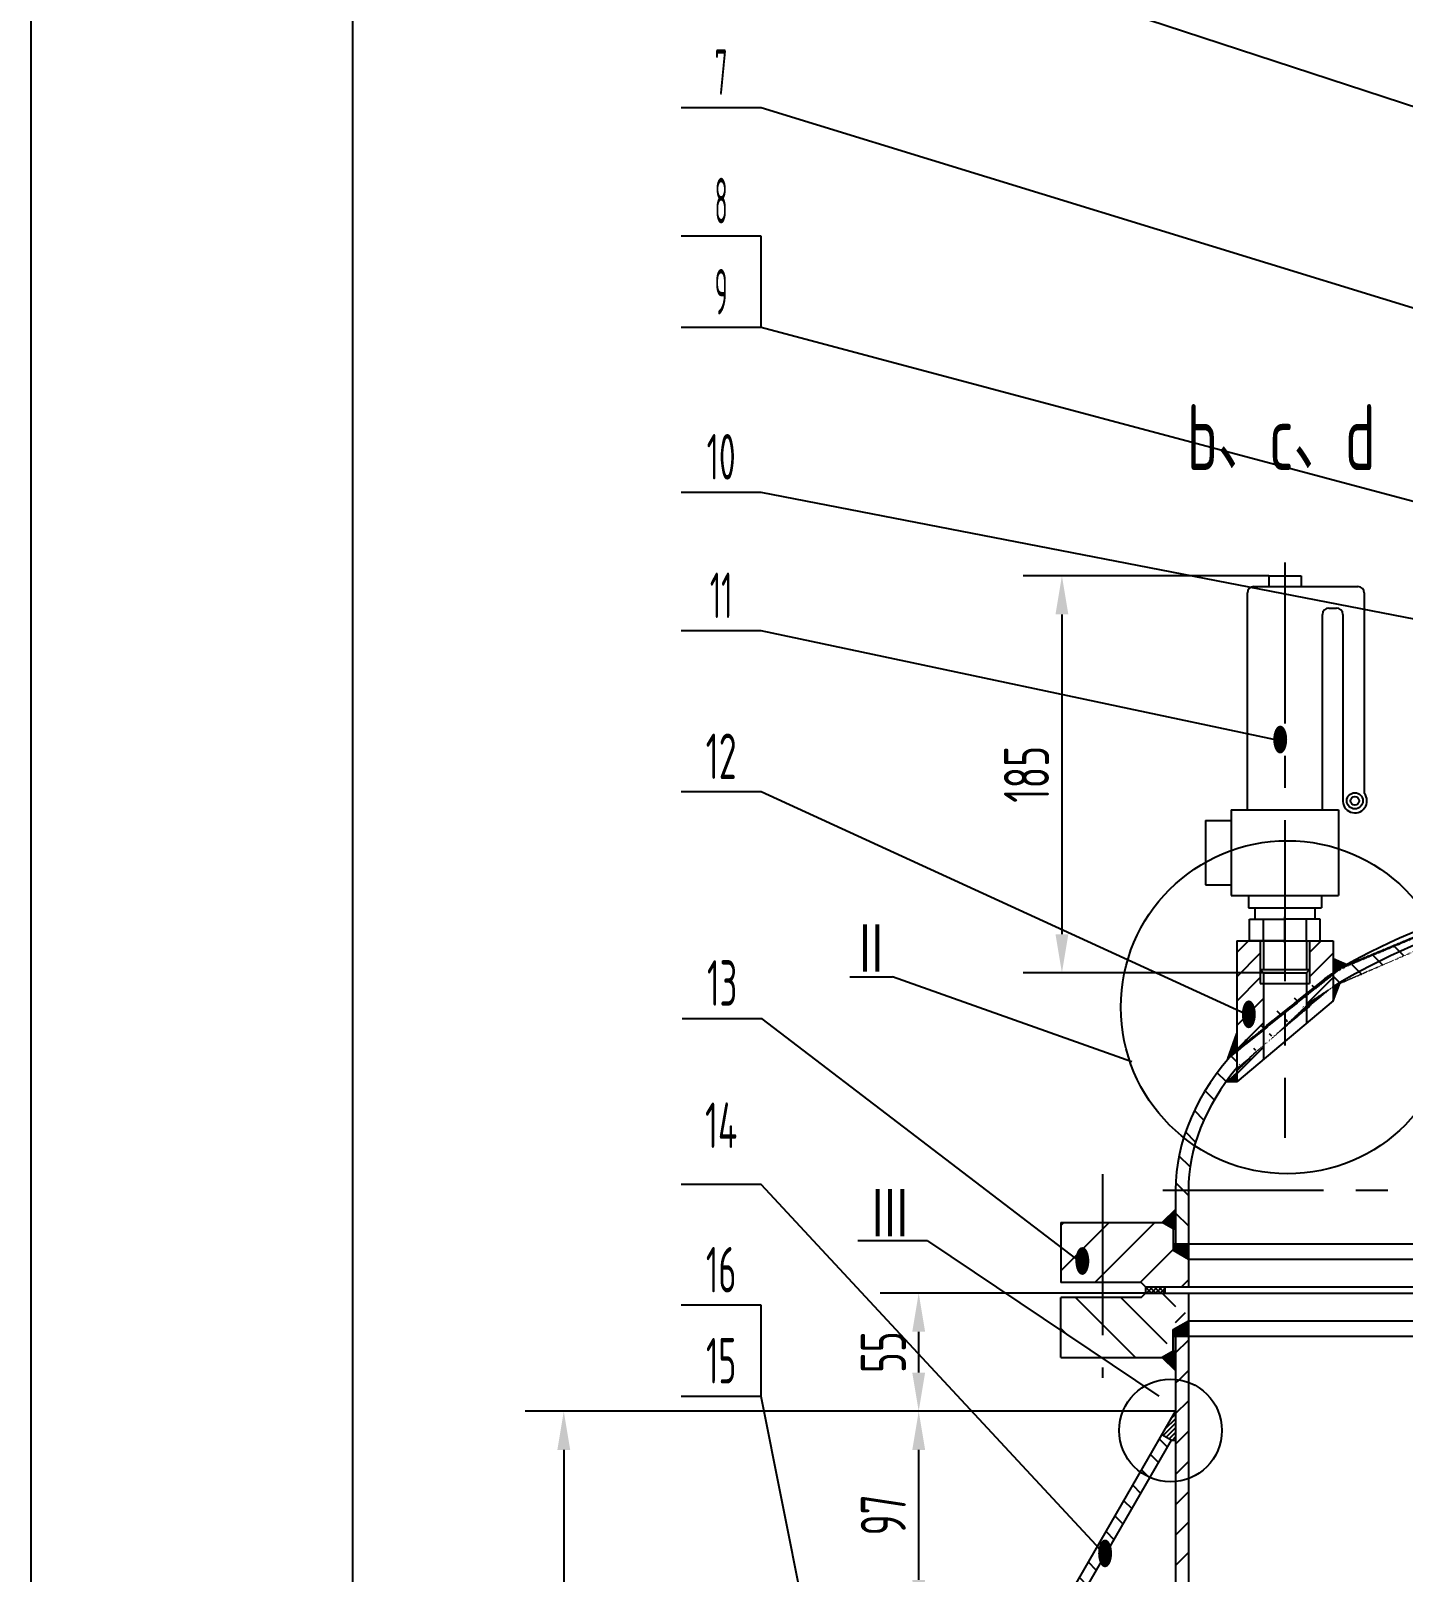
# Model space of a CAD drawing. Extents: x 0 to 3564, y 0 to 5046.
# Drawn here: x 0 to 640, y 3373 to 4091 of the extents above; entities that cross this region are included whole.
import ezdxf
from ezdxf.enums import TextEntityAlignment as Align

# ---------------------------------------------------------------- set-up
doc = ezdxf.new("R2010")
doc.units = 0
doc.header["$LTSCALE"] = 60
doc.linetypes.add('G', pattern=[2, 1.25, -0.25, 0.25, -0.25])
doc.layers.get('0').update_dxf_attribs({"linetype": 'CONTINUOUS'})
doc.layers.get('DEFPOINTS').update_dxf_attribs({"linetype": 'CONTINUOUS'})
for name, color, linetype in [('01', 7, 'CONTINUOUS'), ('02', 1, 'CONTINUOUS'), ('05', 4, 'G'), ('08', 1, 'CONTINUOUS'), ('10', 1, 'CONTINUOUS'), ('11', 3, 'CONTINUOUS')]:
    doc.layers.add(name, color=color, linetype=linetype)
doc.styles.get("Standard").update_dxf_attribs({"font": 'isocp', "width": 0.707, "bigfont": 'intecad.shx'})
doc.dimstyles.new('INTE', dxfattribs={"dimscale": 6, "dimtxt": 3.5, "dimasz": 3, "dimexe": 3, "dimexo": 0, "dimgap": 1, "dimtad": 1, "dimdec": 3, "dimtxsty": 'STANDARD', "dimcen": 0, "dimclrd": 1, "dimclre": 1, "dimclrt": 3, "dimaunit": 1, "dimazin": 3, "dimtfac": 1, "dimtdec": 4, "dimtmove": 0, "dimatfit": 3, "dimtzin": 0})
pattern_1 = [(135, (-5.0103, 685.00776), (-0.35355339, -0.35355339), [])]
pattern_2 = [(45, (-5.01, 674.008), (-7.071068, 7.071068), [])]
pattern_3 = [(45, (1441.7423, 1800.84427), (0.35355339, -0.35355339), [])]

# ---------------------------------------------------------------- blocks, each defined once
blk = doc.blocks.new('*U18')
at = {"layer": '01'}
blk.add_lwpolyline([(25, 831), (25, 10)], dxfattribs=at)
at = {"layer": '02'}
blk.add_lwpolyline([(0, 841), (0, 0)], dxfattribs=at)
blk = doc.blocks.new('*D123')
at = {"color": 1, "linetype": 'BYBLOCK'}
for p, q in [((398.88, 3448.21), (230.43, 3448.21)), ((248.43, 3430.21), (248.43, 2846.21)), ((533.59, 2828.21), (230.43, 2828.21))]:
    blk.add_line(p, q, dxfattribs=at)
for points in [[(245.43, 3430.21), (251.43, 3430.21), (248.43, 3448.21)], [(245.43, 2846.21), (251.43, 2846.21), (248.43, 2828.21)]]:
    blk.add_solid(points, dxfattribs=at)
at = {"layer": 'DEFPOINTS', "color": 0, "linetype": 'BYBLOCK'}
for p in [(398.88, 3448.21), (248.43, 2828.21), (533.59, 2828.21)]:
    blk.add_point(p, dxfattribs=at)
at = {"color": 3, "linetype": 'BYBLOCK', "insert": (231.92, 3198.96), "char_height": 21, "attachment_point": 5, "rotation": 90}
blk.add_mtext('620', dxfattribs=at)
blk = doc.blocks.new('*D125')
at = {"color": 1, "linetype": 'BYBLOCK'}
for p, q in [((577.09, 3962.96), (462.64, 3962.96)), ((480.64, 3944.96), (480.64, 3795.96)), ((584.59, 3777.96), (462.64, 3777.96))]:
    blk.add_line(p, q, dxfattribs=at)
for points in [[(477.64, 3944.96), (483.64, 3944.96), (480.64, 3962.96)], [(477.64, 3795.96), (483.64, 3795.96), (480.64, 3777.96)]]:
    blk.add_solid(points, dxfattribs=at)
at = {"layer": 'DEFPOINTS', "color": 0, "linetype": 'BYBLOCK'}
for p in [(577.09, 3962.96), (480.64, 3777.96), (584.59, 3777.96)]:
    blk.add_point(p, dxfattribs=at)
at = {"color": 3, "linetype": 'BYBLOCK', "insert": (464.14, 3870.46), "char_height": 21, "attachment_point": 5, "rotation": 90}
blk.add_mtext('185', dxfattribs=at)
blk = doc.blocks.new('*D131')
at = {"color": 1, "linetype": 'BYBLOCK'}
for p, q in [((413.88, 3448.21), (395.88, 3448.21)), ((413.88, 3369.61), (413.88, 3430.21)), ((478.59, 3351.61), (395.88, 3351.61))]:
    blk.add_line(p, q, dxfattribs=at)
for points in [[(410.88, 3430.21), (416.88, 3430.21), (413.88, 3448.21)], [(410.88, 3369.61), (416.88, 3369.61), (413.88, 3351.61)]]:
    blk.add_solid(points, dxfattribs=at)
at = {"layer": 'DEFPOINTS', "color": 0, "linetype": 'BYBLOCK'}
for p in [(413.88, 3448.21), (413.88, 3448.21), (478.59, 3351.61)]:
    blk.add_point(p, dxfattribs=at)
at = {"color": 3, "linetype": 'BYBLOCK', "insert": (397.38, 3399.91), "char_height": 21, "attachment_point": 5, "rotation": 90}
blk.add_mtext('97', dxfattribs=at)
blk = doc.blocks.new('*D132')
at = {"color": 1, "linetype": 'BYBLOCK'}
for p, q in [((519.59, 3503.21), (395.88, 3503.21)), ((413.88, 3466.21), (413.88, 3485.21)), ((533.59, 3448.21), (395.88, 3448.21))]:
    blk.add_line(p, q, dxfattribs=at)
for points in [[(410.88, 3485.21), (416.88, 3485.21), (413.88, 3503.21)], [(410.88, 3466.21), (416.88, 3466.21), (413.88, 3448.21)]]:
    blk.add_solid(points, dxfattribs=at)
at = {"layer": 'DEFPOINTS', "color": 0, "linetype": 'BYBLOCK'}
for p in [(413.88, 3503.21), (519.59, 3503.21), (533.59, 3448.21)]:
    blk.add_point(p, dxfattribs=at)
at = {"color": 3, "linetype": 'BYBLOCK', "insert": (397.38, 3475.71), "char_height": 21, "attachment_point": 5, "rotation": 90}
blk.add_mtext('55', dxfattribs=at)
blk = doc.blocks.new('*U4')
at = {"layer": '01'}
for p, q in [((-10, 0), (-10, 16.48)), ((-10, 16.48), (0, 16.48)), ((0, 16.48), (0, 0)), ((-10, 10), (0, 10)), ((0, -16.48), (0, 0)), ((-10, 0), (-10, -16.48)), ((-10, -10), (0, -10)), ((-10, -16.48), (0, -16.48))]:
    blk.add_line(p, q, dxfattribs=at)
at = {"layer": '05'}
blk.add_line((-11.05, 0), (1.05, 0), dxfattribs=at)

msp = doc.modelspace()

# ---------------------------------------------------------------- hatches: boundary and pattern name
at = {"layer": '10'}
h = msp.add_hatch(dxfattribs=at)
h.set_pattern_fill('_U', color=256, scale=10, angle=135, style=0, pattern_type=0)
h.set_pattern_definition([(135, (-5.01, 685.008), (-7.071068, -7.071068), [])])
edge = h.paths.add_edge_path()
edge.add_ellipse((839.59448, 3551.21375), major_axis=(300, 0), ratio=0.5, start_angle=102.10450491, end_angle=125.92081984, ccw=False)
edge.add_ellipse((839.59448, 3551.21375), major_axis=(300, 0), ratio=0.5, start_angle=101.22525185, end_angle=102.10450491, ccw=False)
edge.add_line((781.19448, 3698.34417), (781.19448, 3700.35687))
edge.add_line((781.19448, 3700.35687), (776.68584, 3703.88151))
edge.add_ellipse((839.59448, 3551.21375), major_axis=(306, 0), ratio=0.509803922, start_angle=101.86367426, end_angle=121.52535407)
edge.add_ellipse((839.59448, 3551.21375), major_axis=(306, 0), ratio=0.509803922, start_angle=121.52535407, end_angle=123.29977994)
edge.add_ellipse((839.59448, 3551.21375), major_axis=(306, 0), ratio=0.509803922, start_angle=123.29977994, end_angle=125.11107591)
edge.add_line((663.59448, 3678.82776), (663.59448, 3672.68803))
edge = h.paths.add_edge_path()
edge.add_line((663.59448, 3672.68803), (663.59448, 3678.82776))
edge.add_ellipse((839.59448, 3551.21375), major_axis=(306, 0), ratio=0.509803922, start_angle=125.11107591, end_angle=137.63369684)
edge.add_ellipse((839.59448, 3551.21375), major_axis=(306, 0), ratio=0.509803922, start_angle=137.63369684, end_angle=139.4469151)
edge.add_line((607.09448, 3652.63751), (607.09448, 3646.00793))
edge.add_ellipse((839.59448, 3551.21375), major_axis=(300, 0), ratio=0.5, start_angle=139.82754666, end_angle=140.80503257, ccw=False)
edge.add_ellipse((839.59448, 3551.21375), major_axis=(300, 0), ratio=0.5, start_angle=125.92081984, end_angle=139.82754666, ccw=False)
edge = h.paths.add_edge_path()
edge.add_ellipse((839.59448, 3551.21375), major_axis=(300, 0), ratio=0.5, start_angle=157.66835499, end_angle=160.34019813, ccw=False)
edge.add_line((562.09448, 3608.20881), (562.09448, 3616.95622))
edge.add_ellipse((839.59448, 3551.21375), major_axis=(306, 0), ratio=0.509803922, start_angle=155.07534379, end_angle=156.9386719)
edge.add_ellipse((839.59448, 3551.21375), major_axis=(306, 0), ratio=0.509803922, start_angle=156.9386719, end_angle=180)
edge.add_line((533.59448, 3551.21375), (539.59448, 3551.21375))
edge.add_ellipse((839.59448, 3551.21375), major_axis=(300, 0), ratio=0.5, start_angle=160.34019813, end_angle=180, ccw=False)
h.paths.add_polyline_path([(539.59448, 3551.21375), (533.59448, 3551.21375), (533.59448, 3526.21375), (539.59448, 3526.21375)])
h = msp.add_hatch(dxfattribs=at)
h.set_pattern_fill('_U', color=256, scale=0.5, angle=135, style=0, pattern_type=0)
h.set_pattern_definition(pattern_1)
edge = h.paths.add_edge_path()
edge.add_ellipse((839.59448, 3551.21375), major_axis=(306, 0), ratio=0.509803922, start_angle=155.07534379, end_angle=156.9386719, ccw=False)
edge.add_line((562.09448, 3616.95622), (562.09448, 3624.15787))
edge.add_line((562.09448, 3624.15787), (558.04813, 3612.32148))
edge = h.paths.add_edge_path()
edge.add_ellipse((839.59448, 3551.21375), major_axis=(306, 0), ratio=0.509803922, start_angle=137.63369684, end_angle=139.4469151, ccw=False)
edge.add_line((613.50583, 3656.33715), (607.09448, 3659.06553))
edge.add_line((607.09448, 3659.06553), (607.09448, 3652.63751))
h = msp.add_hatch(dxfattribs=at)
h.set_pattern_fill('_U', color=256, scale=0.5, angle=135, style=0, pattern_type=0)
h.set_pattern_definition(pattern_1)
edge = h.paths.add_edge_path()
edge.add_line((607.09448, 3639.47807), (610.3626, 3647.97731))
edge.add_ellipse((839.59448, 3551.21375), major_axis=(300, 0), ratio=0.5, start_angle=139.82754666, end_angle=140.80503257)
edge.add_line((607.09448, 3646.00793), (607.09448, 3639.47807))
h = msp.add_hatch(dxfattribs=at)
h.set_pattern_fill('_U', color=256, scale=8, angle=45, style=0, pattern_type=0)
h.set_pattern_definition([(45, (-5.01, 685.008), (-5.656854, 5.656854), [])])
h.paths.add_polyline_path([(607.09448, 3667.44612), (596.09448, 3667.44612), (596.09448, 3653.94612), (596.09448, 3647.44612), (594.59448, 3647.44612), (594.59448, 3628.97831), (607.09448, 3639.47807)])
h.paths.add_polyline_path([(574.59448, 3647.44612), (573.09448, 3647.44612), (573.09448, 3653.94612), (573.09448, 3667.44612), (568.11948, 3667.44612), (562.09448, 3667.44612), (562.09448, 3608.20881), (569.86831, 3608.20881), (574.59448, 3612.1787)])
h.paths.add_polyline_path([(569.86831, 3608.20881), (562.09448, 3608.20881), (562.09448, 3601.67895)])
h = msp.add_hatch(dxfattribs=at)
h.set_pattern_fill('_U', color=256, scale=0.5, angle=135, style=0, pattern_type=0)
h.set_pattern_definition(pattern_1)
edge = h.paths.add_edge_path()
edge.add_ellipse((839.59448, 3551.21375), major_axis=(300, 0), ratio=0.5, start_angle=157.66835499, end_angle=160.34019813)
edge.add_line((557.08243, 3601.67895), (562.09448, 3601.67895))
edge.add_line((562.09448, 3601.67895), (562.09448, 3608.20881))
h = msp.add_hatch(dxfattribs=at)
h.set_pattern_fill('_U', color=256, scale=0.5, angle=135, style=0, pattern_type=0)
h.set_pattern_definition(pattern_3)
h.paths.add_polyline_path([(533.59448, 3542.21375), (533.59448, 3533.21327), (532.49343, 3533.21327), (527.29644, 3536.21375)])
h.paths.add_polyline_path([(527.29644, 3473.21375), (532.49343, 3476.21423), (533.59448, 3476.21423), (533.59448, 3467.21375)])
h = msp.add_hatch(dxfattribs=at)
h.set_pattern_fill('_U', color=256, scale=15, angle=45, style=0, pattern_type=0)
h.set_pattern_definition([(45, (0, 0), (-10.6066, 10.6066), [])])
h.paths.add_polyline_path([(532.49343, 3533.21327), (527.29644, 3536.21375), (499.59448, 3536.21375), (499.59448, 3508.21375), (517.59448, 3508.21375), (519.59448, 3506.21375), (529.59448, 3506.21375), (539.59448, 3506.21375), (539.59448, 3519.10268), (532.48943, 3523.20478)])
h.paths.add_polyline_path([(499.59448, 3536.21375), (480.09448, 3536.21375), (480.09448, 3508.21375), (499.59448, 3508.21375)])
h.paths.add_polyline_path([(1151.89251, 3536.21375), (1146.69552, 3533.21327), (1146.69952, 3523.20478), (1139.59448, 3519.10268), (1139.59448, 3506.21375), (1159.59448, 3506.21375), (1161.59448, 3508.21375), (1179.59448, 3508.21375), (1179.59448, 3536.21375), (1167.39448, 3536.21375)])
h.paths.add_polyline_path([(1179.59448, 3508.21375), (1195.09448, 3508.21375), (1195.09448, 3536.21375), (1179.59448, 3536.21375), (1179.59448, 3534.11707)])
h.paths.add_polyline_path([(484.82893, 3510.76437), (496.20718, 3510.76437), (496.20718, 3525.5336), (484.82893, 3525.5336)], flags=24)
h = msp.add_hatch(dxfattribs=at)
h.set_pattern_fill('_U', color=256, scale=0.5, angle=135, style=0, pattern_type=0)
h.set_pattern_definition(pattern_3)
h.paths.add_polyline_path([(533.88191, 3526.21375), (539.59448, 3526.21375), (539.59448, 3521.723), (539.59448, 3519.10268), (532.48943, 3523.20478), (532.48965, 3523.75312)])
h.paths.add_polyline_path([(532.49063, 3526.21375), (533.88191, 3526.21375), (532.48965, 3523.75312)], flags=17)
h = msp.add_hatch(dxfattribs=at)
h.set_pattern_fill('_U', color=256, scale=1.5, angle=135, style=0, double=1, pattern_type=0)
h.set_pattern_definition([(135, (67.238, 245.9917), (-1.0606602, -1.0606602), []), (225, (67.238, 245.9917), (1.0606602, -1.0606602), [])])
h.paths.add_polyline_path([(519.59448, 3503.21375), (528.59448, 3503.21375), (528.59448, 3506.21375), (519.59448, 3506.21375)])
h = msp.add_hatch(dxfattribs=at)
h.set_pattern_fill('_U', color=256, scale=15, angle=135, style=0, pattern_type=0)
h.set_pattern_definition([(135, (0, 0), (-10.6066, -10.6066), [])])
h.paths.add_polyline_path([(499.59448, 3501.21375), (480.09448, 3501.21375), (480.09448, 3485.92144), (499.00438, 3473.21375), (499.59448, 3473.21375)])
h.paths.add_polyline_path([(519.59448, 3503.21375), (508.59448, 3501.21375), (499.59448, 3501.21375), (499.59448, 3473.21375), (519.59448, 3473.21375)])
h.paths.add_polyline_path([(533.59448, 3503.21375), (519.59448, 3503.21375), (519.59448, 3473.21375), (521.59448, 3473.21375), (533.59448, 3483.28294)])
h.paths.add_polyline_path([(1179.59448, 3501.21375), (1170.59448, 3501.21375), (1159.59448, 3503.21375), (1149.79448, 3503.21375), (1145.59448, 3503.21375), (1145.59448, 3483.28294), (1157.59448, 3473.21375), (1179.59448, 3473.21375), (1179.59448, 3475.31043)])
h.paths.add_polyline_path([(1195.09448, 3501.21375), (1179.59448, 3501.21375), (1179.59448, 3473.21375), (1191.79448, 3473.21375), (1195.09448, 3473.21375)])
h = msp.add_hatch(dxfattribs=at)
h.set_pattern_fill('_U', color=256, scale=0.5, angle=135, style=0, pattern_type=0)
h.set_pattern_definition(pattern_3)
h.paths.add_polyline_path([(539.59448, 3490.32482), (539.59448, 3483.21375), (532.49063, 3483.21375), (532.48943, 3486.22272)])
h = msp.add_hatch(dxfattribs=at)
h.set_pattern_fill('_U', color=256, scale=10, angle=45, style=0, pattern_type=0)
h.set_pattern_definition(pattern_2)
h.paths.add_polyline_path([(533.59448, 3463.06428, -0.06459313), (539.59448, 3461.68042), (539.59448, 3494.21375), (533.59448, 3494.21375)])
h = msp.add_hatch(dxfattribs=at)
h.set_pattern_fill('_U', color=256, scale=10, angle=45, style=0, pattern_type=0)
h.set_pattern_definition(pattern_2)
h.paths.add_polyline_path([(533.59448, 3301.61121), (539.59448, 3301.61121), (539.59448, 3416.81349, -0.06459313), (533.59448, 3415.42963)])
h.paths.add_polyline_path([(539.59448, 3461.68042, 0.06459313), (533.59448, 3463.06428), (533.59448, 3415.42963, 0.06459313), (539.59448, 3416.81349)])
h = msp.add_hatch(dxfattribs=at)
h.set_pattern_fill('_U', color=256, scale=1.5, angle=45, style=0, pattern_type=0)
h.set_pattern_definition([(45, (53.5105, 537.8384), (-1.0606602, 1.0606602), [])])
h.paths.add_polyline_path([(533.59448, 3448.21375), (527.26435, 3437.24965), (531.59448, 3434.74965), (533.59448, 3434.74965)])
h = msp.add_hatch(dxfattribs=at)
h.set_pattern_fill('_U', color=256, scale=8, angle=135, style=0, pattern_type=0)
h.set_pattern_definition([(135, (-5.01, 674.008), (-5.656854, -5.656854), [])])
h.paths.add_polyline_path([(531.59448, 3434.74965), (527.26435, 3437.24965), (517.22612, 3419.86293, 0.052376014), (521.5602, 3417.36978)])
h.paths.add_polyline_path([(521.5602, 3417.36978, -0.052376014), (517.22612, 3419.86293), (493.14737, 3378.15731, -0.052672618), (497.21177, 3375.19706)])
h.paths.add_polyline_path([(480.43012, 3356.13038), (483.59448, 3351.61121), (497.21177, 3375.19706, 0.052672618), (493.14737, 3378.15731)])

# ---------------------------------------------------------------- linework, layer by layer
at = {"color": 1, "linetype": 'BYBLOCK'}
msp.add_line((539.59448, 3531.16894), (539.59448, 3521.723), dxfattribs=at)
at = {"layer": '01', "color": 7, "linetype": 'CONTINUOUS'}
for p, q in [((577.09448, 3837.44612), (592.09448, 3837.44612)), ((577.09448, 3837.44612), (577.09448, 3832.44612)), ((592.09448, 3837.44612), (592.09448, 3832.44612)), ((567.09448, 3728.44612), (567.09448, 3829.44612)), ((570.09448, 3832.44612), (618.59448, 3832.44612)), ((621.59448, 3829.44612), (621.59448, 3736.13255)), ((605.09448, 3822.44612), (608.59448, 3822.44612)), ((602.09448, 3728.44612), (602.09448, 3819.44612)), ((611.59448, 3819.44612), (611.59448, 3732.62944)), ((559.59448, 3728.44612), (559.59448, 3688.44612)), ((559.59448, 3728.44612), (609.59448, 3728.44612)), ((609.59448, 3728.44612), (609.59448, 3688.44612)), ((547.59448, 3723.44612), (559.59448, 3723.44612)), ((547.59448, 3723.44612), (547.59448, 3693.44612)), ((547.59448, 3693.44612), (559.59448, 3693.44612)), ((559.59448, 3688.44612), (609.59448, 3688.44612)), ((567.59448, 3688.44612), (567.59448, 3682.7772)), ((601.59448, 3688.44612), (601.59448, 3682.7772)), ((567.59448, 3682.7772), (601.59448, 3682.7772)), ((562.09448, 3667.44612), (562.09448, 3601.67895)), ((562.09448, 3667.44612), (607.09448, 3667.44612)), ((573.09448, 3667.44612), (573.09448, 3653.94612)), ((596.09448, 3667.44612), (596.09448, 3653.94612)), ((607.09448, 3667.44612), (607.09448, 3639.47807)), ((574.59448, 3652.44612), (574.59448, 3612.1787)), ((574.59448, 3652.44612), (594.59448, 3652.44612)), ((594.59448, 3652.44612), (594.59448, 3628.97831)), ((573.09448, 3647.44612), (596.09448, 3647.44612)), ((607.09448, 3639.47807), (562.09448, 3601.67895)), ((533.59448, 3551.21375), (533.59448, 3526.21375)), ((539.59448, 3551.21375), (539.59448, 3506.21375)), ((533.59448, 3542.21375), (527.29644, 3536.21375)), ((480.09448, 3536.21375), (527.29644, 3536.21375)), ((480.09448, 3536.21375), (480.09448, 3508.21375)), ((532.49343, 3533.21327), (527.29644, 3536.21375)), ((532.49343, 3533.21327), (532.48943, 3523.20478)), ((532.49063, 3526.21375), (819.59448, 3526.21375)), ((532.49343, 3533.21327), (533.59448, 3533.21327)), ((532.47466, 3523.2133), (539.59448, 3519.10268)), ((539.59448, 3519.10268), (819.59448, 3519.10268)), ((517.59448, 3508.21375), (480.09448, 3508.21375)), ((517.59448, 3508.21375), (519.59448, 3506.21375)), ((519.59448, 3506.21375), (819.59448, 3506.21375)), ((519.59448, 3506.21375), (529.59448, 3506.21375)), ((519.59448, 3506.21375), (519.59448, 3503.21375)), ((528.59448, 3506.21375), (528.59448, 3503.21375)), ((517.59448, 3501.21375), (480.09448, 3501.21375)), ((480.09448, 3473.21375), (480.09448, 3501.21375)), ((517.59448, 3501.21375), (519.59448, 3503.21375)), ((519.59448, 3503.21375), (819.59448, 3503.21375)), ((519.59448, 3503.21375), (529.59448, 3503.21375)), ((539.59448, 3503.21375), (539.59448, 2778.21375)), ((532.47466, 3486.2142), (539.59448, 3490.32482)), ((539.59448, 3490.32482), (819.59448, 3490.32482)), ((532.47466, 3486.2142), (532.47067, 3476.20109)), ((532.47347, 3483.21375), (819.59448, 3483.21375)), ((532.49343, 3476.21423), (532.48943, 3486.22272)), ((533.59448, 3483.21375), (533.59448, 2806.52315)), ((532.49343, 3476.21423), (527.29644, 3473.21375)), ((532.49343, 3476.21423), (533.59448, 3476.21423)), ((480.09448, 3473.21375), (533.59448, 3473.21375)), ((533.59448, 3467.21375), (527.29644, 3473.21375)), ((480.43012, 3356.13038), (533.59448, 3448.21375)), ((531.59448, 3434.74965), (483.59448, 3351.61121)), ((531.59448, 3434.74965), (527.26435, 3437.24965)), ((531.59448, 3434.74965), (533.59448, 3434.74965))]:
    msp.add_line(p, q, dxfattribs=at)
at = {"layer": '01'}
for p, q in [((570.59448, 3682.7772), (570.59448, 3677.44612)), ((598.59448, 3682.7772), (598.59448, 3677.44612)), ((573.09448, 3653.94612), (596.09448, 3653.94612)), ((574.59448, 3652.44612), (573.09448, 3653.94612)), ((594.59448, 3652.44612), (596.09448, 3653.94612))]:
    msp.add_line(p, q, dxfattribs=at)
at = {"layer": '01', "color": 7, "linetype": 'CONTINUOUS'}
for radius in [3.75806, 1.9928]:
    msp.add_circle((617.19264, 3732.62944), radius, dxfattribs=at)
for centre, radius, start, end in [((570.09448, 3829.44612), 3, 90, 180), ((618.59448, 3829.44612), 3, 0, 90), ((605.09448, 3819.44612), 3, 90, 180), ((608.59448, 3819.44612), 3, 0, 90), ((617.19264, 3732.62944), 5.62565, 174.33467298, 38.51383846)]:
    msp.add_arc(centre, radius, start, end, dxfattribs=at)
for major_axis, ratio, start_param, end_param in [((306, 0), 0.509803922, 1.777856504, 2.4338078), ((300, 0), 0.5, 1.763995984, 2.457511422), ((306, 0), 0.509803922, 2.706575338, 3.141592654), ((300, 0), 0.5, 2.751831921, 3.141592654)]:
    msp.add_ellipse((839.59448, 3551.21375), major_axis=major_axis, ratio=ratio, start_param=start_param, end_param=end_param, dxfattribs=at)
at = {"layer": '02'}
for p, q in [((741.34601, 4024.36984), (340.3955, 4155.51836)), ((340.3955, 4055.52265), (303.1955, 4055.52265)), ((784.0606, 3919.15306), (340.3955, 4055.52265)), ((340.3955, 3995.63081), (303.1955, 3995.63081)), ((340.3955, 3953.2044), (340.3955, 3995.63081)), ((340.3955, 3953.2044), (303.1955, 3953.2044)), ((679.66132, 3862.60935), (340.3955, 3953.2044)), ((340.3955, 3876.28411), (303.1955, 3876.28411)), ((670.55136, 3812.23104), (340.3955, 3876.28411)), ((340.3955, 3811.74648), (303.1955, 3811.74648)), ((582.39391, 3760.53546), (340.3955, 3811.74648)), ((340.3955, 3736.75894), (303.1955, 3736.75894)), ((567.74756, 3632.50796), (340.3955, 3736.75894)), ((381.6959, 3650.64148), (401.6959, 3650.64148)), ((513.16926, 3610.94907), (401.6959, 3650.64148)), ((340.86899, 3631.10344), (303.66899, 3631.10344)), ((489.77873, 3517.35866), (340.86899, 3631.10344)), ((340.3955, 3553.83815), (303.1955, 3553.83815)), ((500.75558, 3381.33512), (340.3955, 3553.83815)), ((418.01148, 3527.642), (525.88021, 3455.15285)), ((340.3955, 3497.56094), (303.1955, 3497.56094)), ((340.3955, 3455.13453), (340.3955, 3497.56094)), ((340.3955, 3455.13453), (303.1955, 3455.13453)), ((368.04147, 3316.5321), (340.3955, 3455.13453))]:
    msp.add_line(p, q, dxfattribs=at)
at = {"layer": '02', "color": 1, "linetype": 'CONTINUOUS'}
for p, q in [((574.59448, 3667.44612), (574.59448, 3653.94612)), ((594.59448, 3667.44612), (594.59448, 3653.94612)), ((573.09448, 3653.94612), (573.09448, 3647.44612)), ((596.09448, 3653.94612), (596.09448, 3647.44612)), ((418.01148, 3527.642), (385.56193, 3527.642))]:
    msp.add_line(p, q, dxfattribs=at)
at = {"layer": '02'}
for centre, radius in [((585.73924, 3636.41943), 77.6185), ((531.26075, 3439.24695), 23.93139)]:
    msp.add_circle(centre, radius, dxfattribs=at)
at = {"layer": '05', "color": 4, "linetype": 'G'}
for p, q in [((584.59448, 3843.59442), (584.59448, 3575.65673)), ((499.59448, 3558.59752), (499.59448, 3463.77573)), ((527.59448, 3551.21375), (1151.59448, 3551.21375))]:
    msp.add_line(p, q, dxfattribs=at)
at = {"layer": '08'}
for p, q in [((607.09448, 3639.47807), (610.3626, 3647.97731)), ((558.04813, 3612.32148), (562.09448, 3624.15787)), ((562.09448, 3601.67895), (557.08243, 3601.67895))]:
    msp.add_line(p, q, dxfattribs=at)
at = {"layer": '10'}
msp.add_line((607.09448, 3659.06553), (613.50583, 3656.33715), dxfattribs=at)
at = {"layer": 'DEFPOINTS', "color": 0, "linetype": 'BYBLOCK'}
msp.add_point((539.59448, 3478.25856), dxfattribs=at)

# ---------------------------------------------------------------- block references
at = {"layer": '08', "rotation": 90}
msp.add_blockref('*U4', (584.59448, 3677.44612), dxfattribs=at)
at = {"layer": '10', "xscale": 6, "yscale": 6, "zscale": 6}
msp.add_blockref('*U18', (0, 0), dxfattribs=at)

# ---------------------------------------------------------------- texts
at = {"layer": '02', "width": 0.605172}
for p, p2 in [((578.79391, 3754.53546), (585.99391, 3754.53546)), ((564.14756, 3626.50796), (571.34756, 3626.50796)), ((486.54564, 3511.58489), (493.74564, 3511.58489)), ((497.15558, 3375.33512), (504.35558, 3375.33512))]:
    msp.add_text('●', height=12, dxfattribs=at).set_placement(p, p2, align=Align.FIT)
at = {"layer": '11'}
for s, height, width, p, p2 in [('7', 21.2132, 0.514182, (318.79595, 4061.52265), (324.79505, 4061.52265)), ('8', 21.2132, 0.514182, (318.79595, 4001.63081), (324.79505, 4001.63081)), ('9', 21.2132, 0.45496, (318.79595, 3959.2044), (324.79505, 3959.2044)), ('10', 21.213203, 0.606076, (315.04061, 3882.28411), (328.55038, 3882.28411)), ('11', 21.213203, 0.582235, (316.54629, 3817.74648), (327.04471, 3817.74648)), ('12', 21.213203, 0.611465, (314.59614, 3742.75894), (328.99485, 3742.75894)), ('13', 21.213203, 0.609833, (315.2094, 3637.10344), (329.32859, 3637.10344)), ('14', 21.213203, 0.614783, (314.29663, 3570.83815), (329.29437, 3570.83815)), ('16', 21.213203, 0.610556, (314.67453, 3503.56094), (328.91647, 3503.56094)), ('15', 21.213203, 0.609833, (314.7359, 3461.13453), (328.85509, 3461.13453))]:
    msp.add_text(s, height=height, dxfattribs=dict(at, width=width)).set_placement(p, p2, align=Align.FIT)
at = {"layer": '11', "width": 0.707}
msp.add_text('b、c、d', height=30.687179, dxfattribs=at).set_placement((626.9133, 3886.68732), align=Align.RIGHT)
for s, p in [('Ⅱ', (391.6959, 3650.64148)), ('Ⅲ', (400.48913, 3527.30957))]:
    msp.add_text(s, height=25, dxfattribs=at).set_placement(p, align=Align.CENTER)

# ---------------------------------------------------------------- dimensions: what is measured, and where the dimension line sits
at = {"layer": '08'}
dim = msp.add_linear_dim(base=(480.64244, 3652.44612), p1=(577.09448, 3837.44612), p2=(584.59448, 3652.44612), angle=90, dimstyle='INTE', dxfattribs=at)
dim.commit()
dim.dimension.update_dxf_attribs({"geometry": '*D125', "text_midpoint": (464.14244, 3744.94612), "insert": (0, -125.51737)})
dim = msp.add_linear_dim(base=(413.8758, 3503.21375), p1=(533.59448, 3448.21375), p2=(519.59448, 3503.21375), angle=90, dimstyle='INTE', dxfattribs=at)
dim.commit()
dim.dimension.update_dxf_attribs({"geometry": '*D132', "text_midpoint": (397.3758, 3475.71375)})
dim = msp.add_linear_dim(base=(248.42571, 2828.21375), p1=(398.8758, 3448.21375), p2=(533.59448, 2828.21375), angle=90, dimstyle='INTE', dxfattribs=at)
dim.commit()
dim.dimension.update_dxf_attribs({"geometry": '*D123', "text_midpoint": (248.42571, 3198.9625), "dimtype": 160})
dim = msp.add_linear_dim(base=(413.8758, 3448.21375), p1=(478.59448, 3351.61121), p2=(413.8758, 3448.21375), angle=90, text='97', dimstyle='INTE', dxfattribs=at)
dim.commit()
dim.dimension.update_dxf_attribs({"geometry": '*D131', "text_midpoint": (397.3758, 3399.91248)})

doc.saveas('drawing.dxf')
